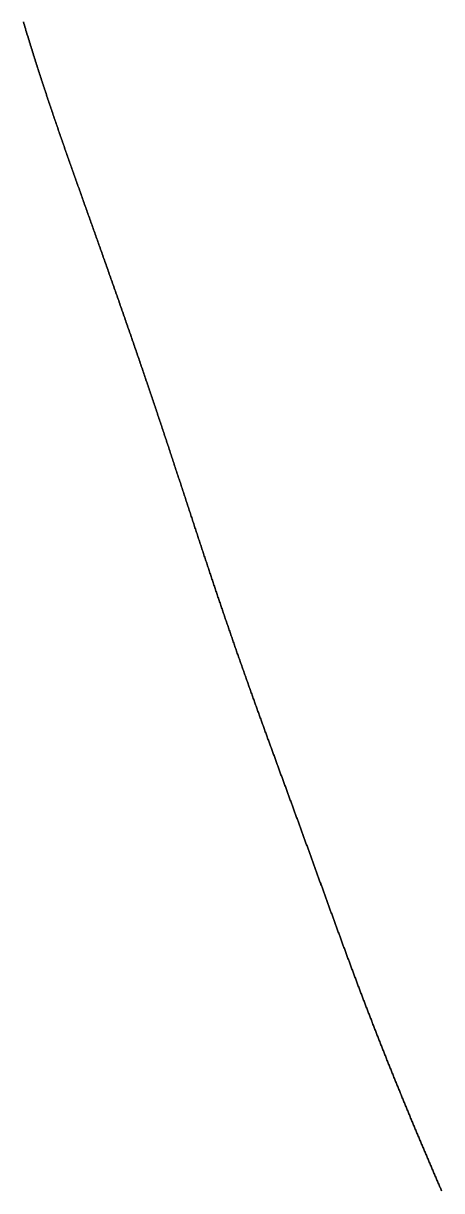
# Model space of a CAD drawing. Header units: inches. Extents: x 130170 to 284068, y 377793 to 804530.
# Drawn here: x 249120.6 to 249144.4, y 746850.1 to 746916.7 of the extents above; entities that cross this region are included whole.
import ezdxf

# ---------------------------------------------------------------- set-up
doc = ezdxf.new("R2010")
doc.units = ezdxf.units.IN
doc.header["$MEASUREMENT"] = 0
doc.layers.add('muni_il', color=7, linetype='Continuous')

msp = doc.modelspace()

# ---------------------------------------------------------------- linework, layer by layer
at = {"layer": 'muni_il'}
for points in [[(249120.567, 746916.803), (249120.597, 746916.704), (249120.627, 746916.606), (249120.656, 746916.508), (249120.686, 746916.41), (249120.715, 746916.313), (249120.745, 746916.216), (249120.774, 746916.12), (249120.804, 746916.024), (249120.833, 746915.928), (249120.863, 746915.833), (249120.892, 746915.738), (249120.921, 746915.643), (249120.95, 746915.549), (249120.979, 746915.455), (249121.008, 746915.362), (249121.037, 746915.269), (249121.066, 746915.176), (249121.095, 746915.084), (249121.124, 746914.992), (249121.153, 746914.9), (249121.182, 746914.809), (249121.211, 746914.718), (249121.239, 746914.628), (249121.268, 746914.537), (249121.297, 746914.448), (249121.325, 746914.358), (249121.354, 746914.269), (249121.382, 746914.18), (249121.41, 746914.091), (249121.439, 746914.003), (249121.467, 746913.915), (249121.496, 746913.827), (249121.524, 746913.74), (249121.552, 746913.653), (249121.58, 746913.566), (249121.608, 746913.48), (249121.636, 746913.393), (249121.665, 746913.307), (249121.693, 746913.222), (249121.721, 746913.136), (249121.749, 746913.051), (249121.777, 746912.966), (249121.805, 746912.882), (249121.832, 746912.797), (249121.86, 746912.713), (249121.888, 746912.629), (249121.916, 746912.545), (249121.944, 746912.462), (249121.972, 746912.378), (249122, 746912.295), (249122.027, 746912.212), (249122.055, 746912.13), (249122.083, 746912.047), (249122.111, 746911.965), (249122.138, 746911.882), (249122.166, 746911.8), (249122.194, 746911.718), (249122.221, 746911.637), (249122.249, 746911.555), (249122.277, 746911.474), (249122.304, 746911.392), (249122.332, 746911.311), (249122.36, 746911.23), (249122.387, 746911.149), (249122.415, 746911.068), (249122.443, 746910.987), (249122.47, 746910.907), (249122.498, 746910.826), (249122.526, 746910.746), (249122.554, 746910.665), (249122.581, 746910.585), (249122.609, 746910.505), (249122.637, 746910.424), (249122.665, 746910.344), (249122.692, 746910.264), (249122.72, 746910.184), (249122.748, 746910.104), (249122.776, 746910.024), (249122.804, 746909.944), (249122.832, 746909.864), (249122.859, 746909.784), (249122.887, 746909.704), (249122.915, 746909.624), (249122.943, 746909.544), (249122.971, 746909.464), (249122.999, 746909.384), (249123.027, 746909.304), (249123.056, 746909.224), (249123.084, 746909.144), (249123.112, 746909.064), (249123.14, 746908.984), (249123.168, 746908.904), (249123.197, 746908.823), (249123.225, 746908.743), (249123.253, 746908.663), (249123.282, 746908.582), (249123.31, 746908.502), (249123.338, 746908.421), (249123.367, 746908.341), (249123.396, 746908.26), (249123.424, 746908.18), (249123.453, 746908.099), (249123.481, 746908.018), (249123.51, 746907.937), (249123.539, 746907.856), (249123.568, 746907.775), (249123.597, 746907.693), (249123.625, 746907.612), (249123.654, 746907.53), (249123.683, 746907.449), (249123.712, 746907.367), (249123.742, 746907.285), (249123.771, 746907.203), (249123.8, 746907.121), (249123.829, 746907.039), (249123.858, 746906.957), (249123.888, 746906.874), (249123.917, 746906.792), (249123.947, 746906.709), (249123.976, 746906.626), (249124.006, 746906.543), (249124.035, 746906.46), (249124.065, 746906.377), (249124.094, 746906.294), (249124.124, 746906.21), (249124.154, 746906.127), (249124.184, 746906.043), (249124.214, 746905.959), (249124.243, 746905.875), (249124.273, 746905.791), (249124.303, 746905.707), (249124.334, 746905.623), (249124.364, 746905.538), (249124.394, 746905.453), (249124.424, 746905.369), (249124.454, 746905.284), (249124.484, 746905.199), (249124.515, 746905.113), (249124.545, 746905.028), (249124.576, 746904.943), (249124.606, 746904.857), (249124.637, 746904.771), (249124.667, 746904.685), (249124.698, 746904.599), (249124.728, 746904.513), (249124.759, 746904.427), (249124.79, 746904.34), (249124.82, 746904.254), (249124.851, 746904.167), (249124.882, 746904.081), (249124.913, 746903.994), (249124.944, 746903.907), (249124.974, 746903.82), (249125.005, 746903.732), (249125.036, 746903.645), (249125.067, 746903.558), (249125.098, 746903.47), (249125.129, 746903.382), (249125.161, 746903.295), (249125.192, 746903.207), (249125.223, 746903.119), (249125.254, 746903.031), (249125.285, 746902.942), (249125.316, 746902.854), (249125.347, 746902.766), (249125.379, 746902.677), (249125.41, 746902.589), (249125.441, 746902.5), (249125.472, 746902.412), (249125.504, 746902.323), (249125.535, 746902.234), (249125.566, 746902.145), (249125.598, 746902.056), (249125.629, 746901.967), (249125.66, 746901.878), (249125.692, 746901.789), (249125.723, 746901.7), (249125.754, 746901.61), (249125.786, 746901.521), (249125.817, 746901.432), (249125.848, 746901.342), (249125.88, 746901.253), (249125.911, 746901.164), (249125.942, 746901.074), (249125.974, 746900.985), (249126.005, 746900.895), (249126.036, 746900.806), (249126.068, 746900.716), (249126.099, 746900.626), (249126.13, 746900.537), (249126.162, 746900.447), (249126.193, 746900.358), (249126.224, 746900.268), (249126.255, 746900.179), (249126.286, 746900.089), (249126.318, 746899.999), (249126.349, 746899.91), (249126.38, 746899.82), (249126.411, 746899.731), (249126.442, 746899.641), (249126.473, 746899.552), (249126.504, 746899.463), (249126.535, 746899.373), (249126.566, 746899.284), (249126.597, 746899.195), (249126.628, 746899.105), (249126.659, 746899.016), (249126.69, 746898.927), (249126.72, 746898.838), (249126.751, 746898.749), (249126.782, 746898.66), (249126.812, 746898.571), (249126.843, 746898.482), (249126.874, 746898.393), (249126.904, 746898.305), (249126.935, 746898.216), (249126.965, 746898.128), (249126.996, 746898.039), (249127.026, 746897.951), (249127.056, 746897.863), (249127.087, 746897.774), (249127.117, 746897.686), (249127.147, 746897.598), (249127.177, 746897.51), (249127.207, 746897.423), (249127.237, 746897.335), (249127.267, 746897.247), (249127.297, 746897.16), (249127.327, 746897.073), (249127.356, 746896.985), (249127.386, 746896.898), (249127.416, 746896.811), (249127.445, 746896.725), (249127.475, 746896.638), (249127.504, 746896.551), (249127.534, 746896.465), (249127.563, 746896.378), (249127.592, 746896.292), (249127.622, 746896.206), (249127.651, 746896.12), (249127.68, 746896.034), (249127.709, 746895.949), (249127.738, 746895.863), (249127.767, 746895.778), (249127.795, 746895.693), (249127.824, 746895.608), (249127.853, 746895.523), (249127.882, 746895.438), (249127.91, 746895.353), (249127.939, 746895.269), (249127.967, 746895.185), (249127.995, 746895.1), (249128.024, 746895.016), (249128.052, 746894.933), (249128.08, 746894.849), (249128.108, 746894.765), (249128.136, 746894.682), (249128.164, 746894.599), (249128.192, 746894.516), (249128.219, 746894.433), (249128.247, 746894.35), (249128.275, 746894.268), (249128.302, 746894.185), (249128.33, 746894.103), (249128.357, 746894.021), (249128.385, 746893.939), (249128.412, 746893.857), (249128.439, 746893.776), (249128.466, 746893.695), (249128.493, 746893.613), (249128.52, 746893.532), (249128.547, 746893.451), (249128.574, 746893.371), (249128.601, 746893.29), (249128.628, 746893.21), (249128.654, 746893.13), (249128.681, 746893.049), (249128.707, 746892.97), (249128.734, 746892.89), (249128.76, 746892.81), (249128.787, 746892.731), (249128.813, 746892.652), (249128.839, 746892.573), (249128.865, 746892.494), (249128.891, 746892.415), (249128.917, 746892.336), (249128.943, 746892.258), (249128.969, 746892.18), (249128.995, 746892.102), (249129.02, 746892.024), (249129.046, 746891.946), (249129.072, 746891.868), (249129.097, 746891.791), (249129.123, 746891.713), (249129.148, 746891.636), (249129.174, 746891.559), (249129.199, 746891.482), (249129.224, 746891.406), (249129.249, 746891.329), (249129.274, 746891.253), (249129.299, 746891.176), (249129.325, 746891.1), (249129.349, 746891.024), (249129.374, 746890.949), (249129.399, 746890.873), (249129.424, 746890.797), (249129.449, 746890.722), (249129.474, 746890.647), (249129.498, 746890.571), (249129.523, 746890.496), (249129.547, 746890.422), (249129.572, 746890.347), (249129.596, 746890.272), (249129.621, 746890.198), (249129.645, 746890.123), (249129.669, 746890.049), (249129.694, 746889.975), (249129.718, 746889.901), (249129.742, 746889.827), (249129.766, 746889.754), (249129.79, 746889.68), (249129.814, 746889.607), (249129.838, 746889.533), (249129.862, 746889.46), (249129.886, 746889.387), (249129.91, 746889.314), (249129.934, 746889.241), (249129.958, 746889.168), (249129.982, 746889.095), (249130.006, 746889.023), (249130.029, 746888.95), (249130.053, 746888.878), (249130.077, 746888.806), (249130.1, 746888.733), (249130.124, 746888.661), (249130.147, 746888.589), (249130.171, 746888.517), (249130.195, 746888.446), (249130.218, 746888.374), (249130.242, 746888.302), (249130.265, 746888.231), (249130.288, 746888.159), (249130.312, 746888.088), (249130.335, 746888.017), (249130.359, 746887.945), (249130.382, 746887.874), (249130.405, 746887.803), (249130.428, 746887.732), (249130.452, 746887.661), (249130.475, 746887.591), (249130.498, 746887.52), (249130.521, 746887.449), (249130.545, 746887.379), (249130.568, 746887.308), (249130.591, 746887.238), (249130.614, 746887.167), (249130.637, 746887.097), (249130.66, 746887.027), (249130.683, 746886.957), (249130.707, 746886.887), (249130.73, 746886.817), (249130.753, 746886.747), (249130.776, 746886.677), (249130.799, 746886.607), (249130.822, 746886.537), (249130.845, 746886.467), (249130.868, 746886.398), (249130.891, 746886.328), (249130.914, 746886.259), (249130.937, 746886.189), (249130.96, 746886.12), (249130.983, 746886.05), (249131.006, 746885.981), (249131.029, 746885.912), (249131.052, 746885.842), (249131.075, 746885.773), (249131.098, 746885.704), (249131.121, 746885.635), (249131.144, 746885.566), (249131.167, 746885.497), (249131.19, 746885.428), (249131.212, 746885.359), (249131.235, 746885.29), (249131.258, 746885.221), (249131.281, 746885.153), (249131.304, 746885.084), (249131.327, 746885.015), (249131.35, 746884.946), (249131.373, 746884.878), (249131.396, 746884.809), (249131.419, 746884.741), (249131.442, 746884.672), (249131.465, 746884.604), (249131.488, 746884.536), (249131.511, 746884.467), (249131.534, 746884.399), (249131.557, 746884.331), (249131.579, 746884.263), (249131.602, 746884.194), (249131.625, 746884.126), (249131.648, 746884.058), (249131.671, 746883.99), (249131.694, 746883.922), (249131.717, 746883.854), (249131.74, 746883.786), (249131.763, 746883.718), (249131.786, 746883.651), (249131.809, 746883.583), (249131.832, 746883.515), (249131.855, 746883.447), (249131.878, 746883.38), (249131.901, 746883.312), (249131.924, 746883.244), (249131.947, 746883.177), (249131.97, 746883.109), (249131.993, 746883.042), (249132.016, 746882.975), (249132.039, 746882.907), (249132.062, 746882.84), (249132.085, 746882.773), (249132.108, 746882.705), (249132.131, 746882.638), (249132.154, 746882.571), (249132.177, 746882.504), (249132.2, 746882.437), (249132.223, 746882.37), (249132.246, 746882.303), (249132.269, 746882.236), (249132.292, 746882.169), (249132.315, 746882.103), (249132.338, 746882.036), (249132.361, 746881.969), (249132.384, 746881.903), (249132.407, 746881.836), (249132.43, 746881.769), (249132.452, 746881.703), (249132.475, 746881.637), (249132.498, 746881.57), (249132.521, 746881.504), (249132.544, 746881.438), (249132.567, 746881.371), (249132.59, 746881.305), (249132.613, 746881.239), (249132.636, 746881.173), (249132.659, 746881.107), (249132.682, 746881.041), (249132.705, 746880.975), (249132.728, 746880.91), (249132.751, 746880.844), (249132.774, 746880.778), (249132.797, 746880.713), (249132.82, 746880.647), (249132.843, 746880.582), (249132.866, 746880.516), (249132.889, 746880.451), (249132.911, 746880.385), (249132.934, 746880.32), (249132.957, 746880.255), (249132.98, 746880.19), (249133.003, 746880.125), (249133.026, 746880.06), (249133.049, 746879.995), (249133.072, 746879.93), (249133.094, 746879.866), (249133.117, 746879.801), (249133.14, 746879.736), (249133.163, 746879.672), (249133.186, 746879.607), (249133.208, 746879.543), (249133.231, 746879.479), (249133.254, 746879.414), (249133.277, 746879.35), (249133.299, 746879.286), (249133.322, 746879.222), (249133.345, 746879.158), (249133.368, 746879.094), (249133.39, 746879.031), (249133.413, 746878.967), (249133.436, 746878.903), (249133.458, 746878.84), (249133.481, 746878.776), (249133.503, 746878.713), (249133.526, 746878.65), (249133.549, 746878.586), (249133.571, 746878.523), (249133.594, 746878.46), (249133.616, 746878.397), (249133.639, 746878.334), (249133.661, 746878.271), (249133.684, 746878.209), (249133.706, 746878.146), (249133.729, 746878.084), (249133.751, 746878.021), (249133.773, 746877.959), (249133.796, 746877.896), (249133.818, 746877.834), (249133.841, 746877.772), (249133.863, 746877.71), (249133.885, 746877.648), (249133.907, 746877.586), (249133.93, 746877.524), (249133.952, 746877.463), (249133.974, 746877.401), (249133.996, 746877.339), (249134.019, 746877.278), (249134.041, 746877.217), (249134.063, 746877.155), (249134.085, 746877.094), (249134.107, 746877.033), (249134.129, 746876.972), (249134.151, 746876.911), (249134.173, 746876.85), (249134.195, 746876.789), (249134.217, 746876.729), (249134.239, 746876.668), (249134.261, 746876.608), (249134.283, 746876.547), (249134.305, 746876.487), (249134.327, 746876.427), (249134.349, 746876.366), (249134.371, 746876.306), (249134.392, 746876.246), (249134.414, 746876.187), (249134.436, 746876.127), (249134.458, 746876.067), (249134.479, 746876.007), (249134.501, 746875.948), (249134.523, 746875.888), (249134.544, 746875.829), (249134.566, 746875.77), (249134.587, 746875.71), (249134.609, 746875.651), (249134.631, 746875.592), (249134.652, 746875.533), (249134.673, 746875.474), (249134.695, 746875.415), (249134.716, 746875.357), (249134.738, 746875.298), (249134.759, 746875.24), (249134.781, 746875.181), (249134.802, 746875.123), (249134.823, 746875.064), (249134.844, 746875.006), (249134.866, 746874.948), (249134.887, 746874.89), (249134.908, 746874.832), (249134.929, 746874.774), (249134.95, 746874.716), (249134.972, 746874.658), (249134.993, 746874.6), (249135.014, 746874.543), (249135.035, 746874.485), (249135.056, 746874.428), (249135.077, 746874.37), (249135.098, 746874.313), (249135.119, 746874.256), (249135.14, 746874.199), (249135.161, 746874.141), (249135.182, 746874.084), (249135.202, 746874.027), (249135.223, 746873.971), (249135.244, 746873.914), (249135.265, 746873.857), (249135.286, 746873.8), (249135.306, 746873.744), (249135.327, 746873.687), (249135.348, 746873.63), (249135.368, 746873.574), (249135.389, 746873.518), (249135.41, 746873.461), (249135.43, 746873.405), (249135.451, 746873.349), (249135.472, 746873.293), (249135.492, 746873.237), (249135.513, 746873.181), (249135.533, 746873.125), (249135.554, 746873.069), (249135.574, 746873.013), (249135.594, 746872.957), (249135.615, 746872.901), (249135.635, 746872.846), (249135.656, 746872.79), (249135.676, 746872.735), (249135.696, 746872.679), (249135.716, 746872.624), (249135.737, 746872.568), (249135.757, 746872.513), (249135.777, 746872.458), (249135.797, 746872.402), (249135.818, 746872.347), (249135.838, 746872.292), (249135.858, 746872.237), (249135.878, 746872.182), (249135.898, 746872.127), (249135.918, 746872.072), (249135.938, 746872.017), (249135.959, 746871.962), (249135.979, 746871.907), (249135.999, 746871.852), (249136.019, 746871.798), (249136.039, 746871.743), (249136.059, 746871.688), (249136.079, 746871.634), (249136.099, 746871.579), (249136.118, 746871.524), (249136.138, 746871.47), (249136.158, 746871.415), (249136.178, 746871.361), (249136.198, 746871.307), (249136.218, 746871.252), (249136.238, 746871.198), (249136.257, 746871.144), (249136.277, 746871.089), (249136.297, 746871.035), (249136.317, 746870.981), (249136.337, 746870.927), (249136.356, 746870.872), (249136.376, 746870.818), (249136.396, 746870.764), (249136.416, 746870.71), (249136.435, 746870.656), (249136.455, 746870.602), (249136.475, 746870.548), (249136.494, 746870.494), (249136.514, 746870.44), (249136.534, 746870.386), (249136.553, 746870.332), (249136.573, 746870.278), (249136.592, 746870.224), (249136.612, 746870.17), (249136.632, 746870.116), (249136.651, 746870.063), (249136.671, 746870.009), (249136.69, 746869.955), (249136.71, 746869.901), (249136.729, 746869.847), (249136.749, 746869.794), (249136.769, 746869.74), (249136.788, 746869.686), (249136.808, 746869.632), (249136.827, 746869.579), (249136.847, 746869.525), (249136.866, 746869.471), (249136.886, 746869.417), (249136.905, 746869.364), (249136.925, 746869.31), (249136.944, 746869.256), (249136.964, 746869.203), (249136.983, 746869.149), (249137.003, 746869.095), (249137.022, 746869.042), (249137.041, 746868.988), (249137.061, 746868.934), (249137.08, 746868.881), (249137.1, 746868.827), (249137.119, 746868.773), (249137.139, 746868.72), (249137.158, 746868.666), (249137.178, 746868.612), (249137.197, 746868.559), (249137.217, 746868.505), (249137.236, 746868.452), (249137.255, 746868.398), (249137.275, 746868.344), (249137.294, 746868.291), (249137.314, 746868.237), (249137.333, 746868.183), (249137.353, 746868.129), (249137.372, 746868.076), (249137.392, 746868.022), (249137.411, 746867.968), (249137.43, 746867.915), (249137.45, 746867.861), (249137.469, 746867.807), (249137.489, 746867.753), (249137.508, 746867.7), (249137.528, 746867.646), (249137.547, 746867.592), (249137.567, 746867.538), (249137.586, 746867.484), (249137.606, 746867.431), (249137.625, 746867.377), (249137.645, 746867.323), (249137.664, 746867.269), (249137.684, 746867.215), (249137.703, 746867.161), (249137.723, 746867.107), (249137.743, 746867.053), (249137.762, 746866.999), (249137.782, 746866.945), (249137.801, 746866.891), (249137.821, 746866.837), (249137.84, 746866.783), (249137.86, 746866.729), (249137.88, 746866.675), (249137.899, 746866.621), (249137.919, 746866.567), (249137.939, 746866.513), (249137.958, 746866.459), (249137.978, 746866.404), (249137.998, 746866.35), (249138.017, 746866.296), (249138.037, 746866.242), (249138.057, 746866.187), (249138.076, 746866.133), (249138.096, 746866.079), (249138.116, 746866.024), (249138.136, 746865.97), (249138.156, 746865.916), (249138.175, 746865.861), (249138.195, 746865.807), (249138.215, 746865.752), (249138.235, 746865.698), (249138.255, 746865.643), (249138.275, 746865.588), (249138.294, 746865.534), (249138.314, 746865.479), (249138.334, 746865.425), (249138.354, 746865.37), (249138.374, 746865.315), (249138.394, 746865.26), (249138.414, 746865.206), (249138.434, 746865.151), (249138.454, 746865.096), (249138.474, 746865.041), (249138.494, 746864.986), (249138.515, 746864.931), (249138.535, 746864.876), (249138.555, 746864.821), (249138.575, 746864.766), (249138.595, 746864.711), (249138.615, 746864.656), (249138.635, 746864.601), (249138.656, 746864.545), (249138.676, 746864.49), (249138.696, 746864.435), (249138.717, 746864.38), (249138.737, 746864.324), (249138.757, 746864.269), (249138.778, 746864.214), (249138.798, 746864.158), (249138.818, 746864.103), (249138.839, 746864.047), (249138.859, 746863.992), (249138.88, 746863.936), (249138.9, 746863.881), (249138.921, 746863.825), (249138.941, 746863.769), (249138.962, 746863.713), (249138.982, 746863.658), (249139.003, 746863.602), (249139.024, 746863.546), (249139.044, 746863.49), (249139.065, 746863.434), (249139.086, 746863.378), (249139.107, 746863.322), (249139.127, 746863.266), (249139.148, 746863.21), (249139.169, 746863.154), (249139.19, 746863.098), (249139.211, 746863.042), (249139.232, 746862.986), (249139.252, 746862.93), (249139.273, 746862.873), (249139.294, 746862.817), (249139.315, 746862.761), (249139.336, 746862.705), (249139.357, 746862.648), (249139.379, 746862.592), (249139.4, 746862.535), (249139.421, 746862.479), (249139.442, 746862.422), (249139.463, 746862.366), (249139.484, 746862.309), (249139.506, 746862.252), (249139.527, 746862.196), (249139.548, 746862.139), (249139.569, 746862.082), (249139.591, 746862.025), (249139.612, 746861.969), (249139.634, 746861.912), (249139.655, 746861.855), (249139.676, 746861.798), (249139.698, 746861.741), (249139.719, 746861.684), (249139.741, 746861.627), (249139.763, 746861.57), (249139.784, 746861.513), (249139.806, 746861.456), (249139.827, 746861.399), (249139.849, 746861.342), (249139.871, 746861.285), (249139.893, 746861.227), (249139.914, 746861.17), (249139.936, 746861.113), (249139.958, 746861.055), (249139.98, 746860.998), (249140.002, 746860.941), (249140.023, 746860.883), (249140.045, 746860.826), (249140.067, 746860.769), (249140.089, 746860.711), (249140.111, 746860.654), (249140.133, 746860.596), (249140.155, 746860.539), (249140.177, 746860.481), (249140.2, 746860.423), (249140.222, 746860.366), (249140.244, 746860.308), (249140.266, 746860.25), (249140.288, 746860.193), (249140.31, 746860.135), (249140.333, 746860.077), (249140.355, 746860.02), (249140.377, 746859.962), (249140.4, 746859.904), (249140.422, 746859.846), (249140.444, 746859.788), (249140.467, 746859.73), (249140.489, 746859.673), (249140.512, 746859.615), (249140.534, 746859.557), (249140.557, 746859.499), (249140.579, 746859.441), (249140.602, 746859.383), (249140.624, 746859.325), (249140.647, 746859.267), (249140.67, 746859.209), (249140.692, 746859.151), (249140.715, 746859.093), (249140.738, 746859.035), (249140.76, 746858.977), (249140.783, 746858.919), (249140.806, 746858.861), (249140.829, 746858.803), (249140.851, 746858.745), (249140.874, 746858.686), (249140.897, 746858.628), (249140.92, 746858.57), (249140.943, 746858.512), (249140.966, 746858.454), (249140.989, 746858.396), (249141.012, 746858.338), (249141.035, 746858.279), (249141.058, 746858.221), (249141.081, 746858.163), (249141.104, 746858.105), (249141.127, 746858.047), (249141.15, 746857.988), (249141.173, 746857.93), (249141.196, 746857.872), (249141.219, 746857.814), (249141.243, 746857.756), (249141.266, 746857.697), (249141.289, 746857.639), (249141.312, 746857.581), (249141.336, 746857.523), (249141.359, 746857.464), (249141.382, 746857.406), (249141.405, 746857.348), (249141.429, 746857.29), (249141.452, 746857.232), (249141.475, 746857.173), (249141.499, 746857.115), (249141.522, 746857.057), (249141.546, 746856.999), (249141.569, 746856.941), (249141.592, 746856.882), (249141.616, 746856.824), (249141.639, 746856.766), (249141.663, 746856.708), (249141.686, 746856.65), (249141.71, 746856.591), (249141.733, 746856.533), (249141.757, 746856.475), (249141.781, 746856.417), (249141.804, 746856.359), (249141.828, 746856.301), (249141.851, 746856.243), (249141.875, 746856.185), (249141.899, 746856.126), (249141.922, 746856.068), (249141.946, 746856.01), (249141.97, 746855.952), (249141.993, 746855.894), (249142.017, 746855.836), (249142.041, 746855.778), (249142.065, 746855.72), (249142.088, 746855.662), (249142.112, 746855.604), (249142.136, 746855.546), (249142.16, 746855.488), (249142.183, 746855.43), (249142.207, 746855.372), (249142.231, 746855.314), (249142.255, 746855.256), (249142.279, 746855.198), (249142.303, 746855.14), (249142.327, 746855.082), (249142.35, 746855.024), (249142.374, 746854.967), (249142.398, 746854.909), (249142.422, 746854.851), (249142.446, 746854.793), (249142.47, 746854.735), (249142.494, 746854.677), (249142.518, 746854.62), (249142.542, 746854.562), (249142.566, 746854.504), (249142.59, 746854.446), (249142.614, 746854.389), (249142.638, 746854.331), (249142.662, 746854.273), (249142.686, 746854.216), (249142.71, 746854.158), (249142.734, 746854.1), (249142.758, 746854.043), (249142.782, 746853.985), (249142.806, 746853.927), (249142.83, 746853.87), (249142.854, 746853.812), (249142.878, 746853.755), (249142.903, 746853.697), (249142.927, 746853.64), (249142.951, 746853.582), (249142.975, 746853.525), (249142.999, 746853.467), (249143.023, 746853.41), (249143.047, 746853.352), (249143.071, 746853.295), (249143.096, 746853.238), (249143.12, 746853.18), (249143.144, 746853.123), (249143.168, 746853.066), (249143.192, 746853.008), (249143.216, 746852.951), (249143.241, 746852.894), (249143.265, 746852.837), (249143.289, 746852.779), (249143.313, 746852.722), (249143.338, 746852.665), (249143.362, 746852.608), (249143.386, 746852.55), (249143.41, 746852.493), (249143.434, 746852.436), (249143.459, 746852.379), (249143.483, 746852.322), (249143.507, 746852.265), (249143.531, 746852.208), (249143.556, 746852.151), (249143.58, 746852.094), (249143.604, 746852.037), (249143.628, 746851.98), (249143.653, 746851.923), (249143.677, 746851.866), (249143.701, 746851.809), (249143.726, 746851.752), (249143.75, 746851.695), (249143.774, 746851.638), (249143.798, 746851.582), (249143.823, 746851.525), (249143.847, 746851.468), (249143.871, 746851.411), (249143.896, 746851.355), (249143.92, 746851.298), (249143.944, 746851.241), (249143.968, 746851.184), (249143.993, 746851.128), (249144.017, 746851.071), (249144.041, 746851.015), (249144.066, 746850.958), (249144.09, 746850.901), (249144.114, 746850.845), (249144.139, 746850.788), (249144.163, 746850.732), (249144.187, 746850.675), (249144.211, 746850.619), (249144.236, 746850.563), (249144.26, 746850.506), (249144.284, 746850.45), (249144.309, 746850.393), (249144.333, 746850.337), (249144.357, 746850.281), (249144.381, 746850.225), (249144.406, 746850.168), (249144.43, 746850.112)], [(249144.43, 746850.112), (249144.406, 746850.168), (249144.381, 746850.225), (249144.357, 746850.281), (249144.333, 746850.337), (249144.309, 746850.393), (249144.284, 746850.45), (249144.26, 746850.506), (249144.236, 746850.563), (249144.211, 746850.619), (249144.187, 746850.675), (249144.163, 746850.732), (249144.139, 746850.788), (249144.114, 746850.845), (249144.09, 746850.901), (249144.066, 746850.958), (249144.041, 746851.015), (249144.017, 746851.071), (249143.993, 746851.128), (249143.968, 746851.184), (249143.944, 746851.241), (249143.92, 746851.298), (249143.896, 746851.355), (249143.871, 746851.411), (249143.847, 746851.468), (249143.823, 746851.525), (249143.798, 746851.582), (249143.774, 746851.638), (249143.75, 746851.695), (249143.726, 746851.752), (249143.701, 746851.809), (249143.677, 746851.866), (249143.653, 746851.923), (249143.628, 746851.98), (249143.604, 746852.037), (249143.58, 746852.094), (249143.556, 746852.151), (249143.531, 746852.208), (249143.507, 746852.265), (249143.483, 746852.322), (249143.459, 746852.379), (249143.434, 746852.436), (249143.41, 746852.493), (249143.386, 746852.55), (249143.362, 746852.608), (249143.338, 746852.665), (249143.313, 746852.722), (249143.289, 746852.779), (249143.265, 746852.837), (249143.241, 746852.894), (249143.216, 746852.951), (249143.192, 746853.008), (249143.168, 746853.066), (249143.144, 746853.123), (249143.12, 746853.18), (249143.096, 746853.238), (249143.071, 746853.295), (249143.047, 746853.352), (249143.023, 746853.41), (249142.999, 746853.467), (249142.975, 746853.525), (249142.951, 746853.582), (249142.927, 746853.64), (249142.903, 746853.697), (249142.878, 746853.755), (249142.854, 746853.812), (249142.83, 746853.87), (249142.806, 746853.927), (249142.782, 746853.985), (249142.758, 746854.043), (249142.734, 746854.1), (249142.71, 746854.158), (249142.686, 746854.216), (249142.662, 746854.273), (249142.638, 746854.331), (249142.614, 746854.389), (249142.59, 746854.446), (249142.566, 746854.504), (249142.542, 746854.562), (249142.518, 746854.62), (249142.494, 746854.677), (249142.47, 746854.735), (249142.446, 746854.793), (249142.422, 746854.851), (249142.398, 746854.909), (249142.374, 746854.967), (249142.35, 746855.024), (249142.327, 746855.082), (249142.303, 746855.14), (249142.279, 746855.198), (249142.255, 746855.256), (249142.231, 746855.314), (249142.207, 746855.372), (249142.183, 746855.43), (249142.16, 746855.488), (249142.136, 746855.546), (249142.112, 746855.604), (249142.088, 746855.662), (249142.065, 746855.72), (249142.041, 746855.778), (249142.017, 746855.836), (249141.993, 746855.894), (249141.97, 746855.952), (249141.946, 746856.01), (249141.922, 746856.068), (249141.899, 746856.126), (249141.875, 746856.185), (249141.851, 746856.243), (249141.828, 746856.301), (249141.804, 746856.359), (249141.781, 746856.417), (249141.757, 746856.475), (249141.733, 746856.533), (249141.71, 746856.591), (249141.686, 746856.65), (249141.663, 746856.708), (249141.639, 746856.766), (249141.616, 746856.824), (249141.592, 746856.882), (249141.569, 746856.941), (249141.546, 746856.999), (249141.522, 746857.057), (249141.499, 746857.115), (249141.475, 746857.173), (249141.452, 746857.232), (249141.429, 746857.29), (249141.405, 746857.348), (249141.382, 746857.406), (249141.359, 746857.464), (249141.336, 746857.523), (249141.312, 746857.581), (249141.289, 746857.639), (249141.266, 746857.697), (249141.243, 746857.756), (249141.219, 746857.814), (249141.196, 746857.872), (249141.173, 746857.93), (249141.15, 746857.988), (249141.127, 746858.047), (249141.104, 746858.105), (249141.081, 746858.163), (249141.058, 746858.221), (249141.035, 746858.279), (249141.012, 746858.338), (249140.989, 746858.396), (249140.966, 746858.454), (249140.943, 746858.512), (249140.92, 746858.57), (249140.897, 746858.628), (249140.874, 746858.686), (249140.851, 746858.745), (249140.829, 746858.803), (249140.806, 746858.861), (249140.783, 746858.919), (249140.76, 746858.977), (249140.738, 746859.035), (249140.715, 746859.093), (249140.692, 746859.151), (249140.67, 746859.209), (249140.647, 746859.267), (249140.624, 746859.325), (249140.602, 746859.383), (249140.579, 746859.441), (249140.557, 746859.499), (249140.534, 746859.557), (249140.512, 746859.615), (249140.489, 746859.673), (249140.467, 746859.73), (249140.444, 746859.788), (249140.422, 746859.846), (249140.4, 746859.904), (249140.377, 746859.962), (249140.355, 746860.02), (249140.333, 746860.077), (249140.31, 746860.135), (249140.288, 746860.193), (249140.266, 746860.25), (249140.244, 746860.308), (249140.222, 746860.366), (249140.2, 746860.423), (249140.177, 746860.481), (249140.155, 746860.539), (249140.133, 746860.596), (249140.111, 746860.654), (249140.089, 746860.711), (249140.067, 746860.769), (249140.045, 746860.826), (249140.023, 746860.883), (249140.002, 746860.941), (249139.98, 746860.998), (249139.958, 746861.055), (249139.936, 746861.113), (249139.914, 746861.17), (249139.893, 746861.227), (249139.871, 746861.285), (249139.849, 746861.342), (249139.827, 746861.399), (249139.806, 746861.456), (249139.784, 746861.513), (249139.763, 746861.57), (249139.741, 746861.627), (249139.719, 746861.684), (249139.698, 746861.741), (249139.676, 746861.798), (249139.655, 746861.855), (249139.634, 746861.912), (249139.612, 746861.969), (249139.591, 746862.025), (249139.569, 746862.082), (249139.548, 746862.139), (249139.527, 746862.196), (249139.506, 746862.252), (249139.484, 746862.309), (249139.463, 746862.366), (249139.442, 746862.422), (249139.421, 746862.479), (249139.4, 746862.535), (249139.379, 746862.592), (249139.357, 746862.648), (249139.336, 746862.705), (249139.315, 746862.761), (249139.294, 746862.817), (249139.273, 746862.873), (249139.252, 746862.93), (249139.232, 746862.986), (249139.211, 746863.042), (249139.19, 746863.098), (249139.169, 746863.154), (249139.148, 746863.21), (249139.127, 746863.266), (249139.107, 746863.322), (249139.086, 746863.378), (249139.065, 746863.434), (249139.044, 746863.49), (249139.024, 746863.546), (249139.003, 746863.602), (249138.982, 746863.658), (249138.962, 746863.713), (249138.941, 746863.769), (249138.921, 746863.825), (249138.9, 746863.881), (249138.88, 746863.936), (249138.859, 746863.992), (249138.839, 746864.047), (249138.818, 746864.103), (249138.798, 746864.158), (249138.778, 746864.214), (249138.757, 746864.269), (249138.737, 746864.324), (249138.717, 746864.38), (249138.696, 746864.435), (249138.676, 746864.49), (249138.656, 746864.545), (249138.635, 746864.601), (249138.615, 746864.656), (249138.595, 746864.711), (249138.575, 746864.766), (249138.555, 746864.821), (249138.535, 746864.876), (249138.515, 746864.931), (249138.494, 746864.986), (249138.474, 746865.041), (249138.454, 746865.096), (249138.434, 746865.151), (249138.414, 746865.206), (249138.394, 746865.26), (249138.374, 746865.315), (249138.354, 746865.37), (249138.334, 746865.425), (249138.314, 746865.479), (249138.294, 746865.534), (249138.275, 746865.588), (249138.255, 746865.643), (249138.235, 746865.698), (249138.215, 746865.752), (249138.195, 746865.807), (249138.175, 746865.861), (249138.156, 746865.916), (249138.136, 746865.97), (249138.116, 746866.024), (249138.096, 746866.079), (249138.076, 746866.133), (249138.057, 746866.187), (249138.037, 746866.242), (249138.017, 746866.296), (249137.998, 746866.35), (249137.978, 746866.404), (249137.958, 746866.459), (249137.939, 746866.513), (249137.919, 746866.567), (249137.899, 746866.621), (249137.88, 746866.675), (249137.86, 746866.729), (249137.84, 746866.783), (249137.821, 746866.837), (249137.801, 746866.891), (249137.782, 746866.945), (249137.762, 746866.999), (249137.743, 746867.053), (249137.723, 746867.107), (249137.703, 746867.161), (249137.684, 746867.215), (249137.664, 746867.269), (249137.645, 746867.323), (249137.625, 746867.377), (249137.606, 746867.431), (249137.586, 746867.484), (249137.567, 746867.538), (249137.547, 746867.592), (249137.528, 746867.646), (249137.508, 746867.7), (249137.489, 746867.753), (249137.469, 746867.807), (249137.45, 746867.861), (249137.43, 746867.915), (249137.411, 746867.968), (249137.392, 746868.022), (249137.372, 746868.076), (249137.353, 746868.129), (249137.333, 746868.183), (249137.314, 746868.237), (249137.294, 746868.291), (249137.275, 746868.344), (249137.255, 746868.398), (249137.236, 746868.452), (249137.217, 746868.505), (249137.197, 746868.559), (249137.178, 746868.612), (249137.158, 746868.666), (249137.139, 746868.72), (249137.119, 746868.773), (249137.1, 746868.827), (249137.08, 746868.881), (249137.061, 746868.934), (249137.041, 746868.988), (249137.022, 746869.042), (249137.003, 746869.095), (249136.983, 746869.149), (249136.964, 746869.203), (249136.944, 746869.256), (249136.925, 746869.31), (249136.905, 746869.364), (249136.886, 746869.417), (249136.866, 746869.471), (249136.847, 746869.525), (249136.827, 746869.579), (249136.808, 746869.632), (249136.788, 746869.686), (249136.769, 746869.74), (249136.749, 746869.794), (249136.729, 746869.847), (249136.71, 746869.901), (249136.69, 746869.955), (249136.671, 746870.009), (249136.651, 746870.063), (249136.632, 746870.116), (249136.612, 746870.17), (249136.592, 746870.224), (249136.573, 746870.278), (249136.553, 746870.332), (249136.534, 746870.386), (249136.514, 746870.44), (249136.494, 746870.494), (249136.475, 746870.548), (249136.455, 746870.602), (249136.435, 746870.656), (249136.416, 746870.71), (249136.396, 746870.764), (249136.376, 746870.818), (249136.356, 746870.872), (249136.337, 746870.927), (249136.317, 746870.981), (249136.297, 746871.035), (249136.277, 746871.089), (249136.257, 746871.144), (249136.238, 746871.198), (249136.218, 746871.252), (249136.198, 746871.307), (249136.178, 746871.361), (249136.158, 746871.415), (249136.138, 746871.47), (249136.118, 746871.524), (249136.099, 746871.579), (249136.079, 746871.634), (249136.059, 746871.688), (249136.039, 746871.743), (249136.019, 746871.798), (249135.999, 746871.852), (249135.979, 746871.907), (249135.959, 746871.962), (249135.938, 746872.017), (249135.918, 746872.072), (249135.898, 746872.127), (249135.878, 746872.182), (249135.858, 746872.237), (249135.838, 746872.292), (249135.818, 746872.347), (249135.797, 746872.402), (249135.777, 746872.458), (249135.757, 746872.513), (249135.737, 746872.568), (249135.716, 746872.624), (249135.696, 746872.679), (249135.676, 746872.735), (249135.656, 746872.79), (249135.635, 746872.846), (249135.615, 746872.901), (249135.594, 746872.957), (249135.574, 746873.013), (249135.554, 746873.069), (249135.533, 746873.125), (249135.513, 746873.181), (249135.492, 746873.237), (249135.472, 746873.293), (249135.451, 746873.349), (249135.43, 746873.405), (249135.41, 746873.461), (249135.389, 746873.518), (249135.368, 746873.574), (249135.348, 746873.63), (249135.327, 746873.687), (249135.306, 746873.744), (249135.286, 746873.8), (249135.265, 746873.857), (249135.244, 746873.914), (249135.223, 746873.971), (249135.202, 746874.027), (249135.182, 746874.084), (249135.161, 746874.141), (249135.14, 746874.199), (249135.119, 746874.256), (249135.098, 746874.313), (249135.077, 746874.37), (249135.056, 746874.428), (249135.035, 746874.485), (249135.014, 746874.543), (249134.993, 746874.6), (249134.972, 746874.658), (249134.95, 746874.716), (249134.929, 746874.774), (249134.908, 746874.832), (249134.887, 746874.89), (249134.866, 746874.948), (249134.844, 746875.006), (249134.823, 746875.064), (249134.802, 746875.123), (249134.781, 746875.181), (249134.759, 746875.24), (249134.738, 746875.298), (249134.716, 746875.357), (249134.695, 746875.415), (249134.673, 746875.474), (249134.652, 746875.533), (249134.631, 746875.592), (249134.609, 746875.651), (249134.587, 746875.71), (249134.566, 746875.77), (249134.544, 746875.829), (249134.523, 746875.888), (249134.501, 746875.948), (249134.479, 746876.007), (249134.458, 746876.067), (249134.436, 746876.127), (249134.414, 746876.187), (249134.392, 746876.246), (249134.371, 746876.306), (249134.349, 746876.366), (249134.327, 746876.427), (249134.305, 746876.487), (249134.283, 746876.547), (249134.261, 746876.608), (249134.239, 746876.668), (249134.217, 746876.729), (249134.195, 746876.789), (249134.173, 746876.85), (249134.151, 746876.911), (249134.129, 746876.972), (249134.107, 746877.033), (249134.085, 746877.094), (249134.063, 746877.155), (249134.041, 746877.217), (249134.019, 746877.278), (249133.996, 746877.339), (249133.974, 746877.401), (249133.952, 746877.463), (249133.93, 746877.524), (249133.907, 746877.586), (249133.885, 746877.648), (249133.863, 746877.71), (249133.841, 746877.772), (249133.818, 746877.834), (249133.796, 746877.896), (249133.773, 746877.959), (249133.751, 746878.021), (249133.729, 746878.084), (249133.706, 746878.146), (249133.684, 746878.209), (249133.661, 746878.271), (249133.639, 746878.334), (249133.616, 746878.397), (249133.594, 746878.46), (249133.571, 746878.523), (249133.549, 746878.586), (249133.526, 746878.65), (249133.503, 746878.713), (249133.481, 746878.776), (249133.458, 746878.84), (249133.436, 746878.903), (249133.413, 746878.967), (249133.39, 746879.031), (249133.368, 746879.094), (249133.345, 746879.158), (249133.322, 746879.222), (249133.299, 746879.286), (249133.277, 746879.35), (249133.254, 746879.414), (249133.231, 746879.479), (249133.208, 746879.543), (249133.186, 746879.607), (249133.163, 746879.672), (249133.14, 746879.736), (249133.117, 746879.801), (249133.094, 746879.866), (249133.072, 746879.93), (249133.049, 746879.995), (249133.026, 746880.06), (249133.003, 746880.125), (249132.98, 746880.19), (249132.957, 746880.255), (249132.934, 746880.32), (249132.911, 746880.385), (249132.889, 746880.451), (249132.866, 746880.516), (249132.843, 746880.582), (249132.82, 746880.647), (249132.797, 746880.713), (249132.774, 746880.778), (249132.751, 746880.844), (249132.728, 746880.91), (249132.705, 746880.975), (249132.682, 746881.041), (249132.659, 746881.107), (249132.636, 746881.173), (249132.613, 746881.239), (249132.59, 746881.305), (249132.567, 746881.371), (249132.544, 746881.438), (249132.521, 746881.504), (249132.498, 746881.57), (249132.475, 746881.637), (249132.452, 746881.703), (249132.43, 746881.769), (249132.407, 746881.836), (249132.384, 746881.903), (249132.361, 746881.969), (249132.338, 746882.036), (249132.315, 746882.103), (249132.292, 746882.169), (249132.269, 746882.236), (249132.246, 746882.303), (249132.223, 746882.37), (249132.2, 746882.437), (249132.177, 746882.504), (249132.154, 746882.571), (249132.131, 746882.638), (249132.108, 746882.705), (249132.085, 746882.773), (249132.062, 746882.84), (249132.039, 746882.907), (249132.016, 746882.975), (249131.993, 746883.042), (249131.97, 746883.109), (249131.947, 746883.177), (249131.924, 746883.244), (249131.901, 746883.312), (249131.878, 746883.38), (249131.855, 746883.447), (249131.832, 746883.515), (249131.809, 746883.583), (249131.786, 746883.651), (249131.763, 746883.718), (249131.74, 746883.786), (249131.717, 746883.854), (249131.694, 746883.922), (249131.671, 746883.99), (249131.648, 746884.058), (249131.625, 746884.126), (249131.602, 746884.194), (249131.579, 746884.263), (249131.557, 746884.331), (249131.534, 746884.399), (249131.511, 746884.467), (249131.488, 746884.536), (249131.465, 746884.604), (249131.442, 746884.672), (249131.419, 746884.741), (249131.396, 746884.809), (249131.373, 746884.878), (249131.35, 746884.946), (249131.327, 746885.015), (249131.304, 746885.084), (249131.281, 746885.153), (249131.258, 746885.221), (249131.235, 746885.29), (249131.212, 746885.359), (249131.19, 746885.428), (249131.167, 746885.497), (249131.144, 746885.566), (249131.121, 746885.635), (249131.098, 746885.704), (249131.075, 746885.773), (249131.052, 746885.842), (249131.029, 746885.912), (249131.006, 746885.981), (249130.983, 746886.05), (249130.96, 746886.12), (249130.937, 746886.189), (249130.914, 746886.259), (249130.891, 746886.328), (249130.868, 746886.398), (249130.845, 746886.467), (249130.822, 746886.537), (249130.799, 746886.607), (249130.776, 746886.677), (249130.753, 746886.747), (249130.73, 746886.817), (249130.707, 746886.887), (249130.683, 746886.957), (249130.66, 746887.027), (249130.637, 746887.097), (249130.614, 746887.167), (249130.591, 746887.238), (249130.568, 746887.308), (249130.545, 746887.379), (249130.521, 746887.449), (249130.498, 746887.52), (249130.475, 746887.591), (249130.452, 746887.661), (249130.428, 746887.732), (249130.405, 746887.803), (249130.382, 746887.874), (249130.359, 746887.945), (249130.335, 746888.017), (249130.312, 746888.088), (249130.288, 746888.159), (249130.265, 746888.231), (249130.242, 746888.302), (249130.218, 746888.374), (249130.195, 746888.446), (249130.171, 746888.517), (249130.147, 746888.589), (249130.124, 746888.661), (249130.1, 746888.733), (249130.077, 746888.806), (249130.053, 746888.878), (249130.029, 746888.95), (249130.006, 746889.023), (249129.982, 746889.095), (249129.958, 746889.168), (249129.934, 746889.241), (249129.91, 746889.314), (249129.886, 746889.387), (249129.862, 746889.46), (249129.838, 746889.533), (249129.814, 746889.607), (249129.79, 746889.68), (249129.766, 746889.754), (249129.742, 746889.827), (249129.718, 746889.901), (249129.694, 746889.975), (249129.669, 746890.049), (249129.645, 746890.123), (249129.621, 746890.198), (249129.596, 746890.272), (249129.572, 746890.347), (249129.547, 746890.422), (249129.523, 746890.496), (249129.498, 746890.571), (249129.474, 746890.647), (249129.449, 746890.722), (249129.424, 746890.797), (249129.399, 746890.873), (249129.374, 746890.949), (249129.349, 746891.024), (249129.325, 746891.1), (249129.299, 746891.176), (249129.274, 746891.253), (249129.249, 746891.329), (249129.224, 746891.406), (249129.199, 746891.482), (249129.174, 746891.559), (249129.148, 746891.636), (249129.123, 746891.713), (249129.097, 746891.791), (249129.072, 746891.868), (249129.046, 746891.946), (249129.02, 746892.024), (249128.995, 746892.102), (249128.969, 746892.18), (249128.943, 746892.258), (249128.917, 746892.336), (249128.891, 746892.415), (249128.865, 746892.494), (249128.839, 746892.573), (249128.813, 746892.652), (249128.787, 746892.731), (249128.76, 746892.81), (249128.734, 746892.89), (249128.707, 746892.97), (249128.681, 746893.049), (249128.654, 746893.13), (249128.628, 746893.21), (249128.601, 746893.29), (249128.574, 746893.371), (249128.547, 746893.451), (249128.52, 746893.532), (249128.493, 746893.613), (249128.466, 746893.695), (249128.439, 746893.776), (249128.412, 746893.857), (249128.385, 746893.939), (249128.357, 746894.021), (249128.33, 746894.103), (249128.302, 746894.185), (249128.275, 746894.268), (249128.247, 746894.35), (249128.219, 746894.433), (249128.192, 746894.516), (249128.164, 746894.599), (249128.136, 746894.682), (249128.108, 746894.765), (249128.08, 746894.849), (249128.052, 746894.933), (249128.024, 746895.016), (249127.995, 746895.1), (249127.967, 746895.185), (249127.939, 746895.269), (249127.91, 746895.353), (249127.882, 746895.438), (249127.853, 746895.523), (249127.824, 746895.608), (249127.795, 746895.693), (249127.767, 746895.778), (249127.738, 746895.863), (249127.709, 746895.949), (249127.68, 746896.034), (249127.651, 746896.12), (249127.622, 746896.206), (249127.592, 746896.292), (249127.563, 746896.378), (249127.534, 746896.465), (249127.504, 746896.551), (249127.475, 746896.638), (249127.445, 746896.725), (249127.416, 746896.811), (249127.386, 746896.898), (249127.356, 746896.985), (249127.327, 746897.073), (249127.297, 746897.16), (249127.267, 746897.247), (249127.237, 746897.335), (249127.207, 746897.423), (249127.177, 746897.51), (249127.147, 746897.598), (249127.117, 746897.686), (249127.087, 746897.774), (249127.056, 746897.863), (249127.026, 746897.951), (249126.996, 746898.039), (249126.965, 746898.128), (249126.935, 746898.216), (249126.904, 746898.305), (249126.874, 746898.393), (249126.843, 746898.482), (249126.812, 746898.571), (249126.782, 746898.66), (249126.751, 746898.749), (249126.72, 746898.838), (249126.69, 746898.927), (249126.659, 746899.016), (249126.628, 746899.105), (249126.597, 746899.195), (249126.566, 746899.284), (249126.535, 746899.373), (249126.504, 746899.463), (249126.473, 746899.552), (249126.442, 746899.641), (249126.411, 746899.731), (249126.38, 746899.82), (249126.349, 746899.91), (249126.318, 746899.999), (249126.286, 746900.089), (249126.255, 746900.179), (249126.224, 746900.268), (249126.193, 746900.358), (249126.162, 746900.447), (249126.13, 746900.537), (249126.099, 746900.626), (249126.068, 746900.716), (249126.036, 746900.806), (249126.005, 746900.895), (249125.974, 746900.985), (249125.942, 746901.074), (249125.911, 746901.164), (249125.88, 746901.253), (249125.848, 746901.342), (249125.817, 746901.432), (249125.786, 746901.521), (249125.754, 746901.61), (249125.723, 746901.7), (249125.692, 746901.789), (249125.66, 746901.878), (249125.629, 746901.967), (249125.598, 746902.056), (249125.566, 746902.145), (249125.535, 746902.234), (249125.504, 746902.323), (249125.472, 746902.412), (249125.441, 746902.5), (249125.41, 746902.589), (249125.379, 746902.677), (249125.347, 746902.766), (249125.316, 746902.854), (249125.285, 746902.942), (249125.254, 746903.031), (249125.223, 746903.119), (249125.192, 746903.207), (249125.161, 746903.295), (249125.129, 746903.382), (249125.098, 746903.47), (249125.067, 746903.558), (249125.036, 746903.645), (249125.005, 746903.732), (249124.974, 746903.82), (249124.944, 746903.907), (249124.913, 746903.994), (249124.882, 746904.081), (249124.851, 746904.167), (249124.82, 746904.254), (249124.79, 746904.34), (249124.759, 746904.427), (249124.728, 746904.513), (249124.698, 746904.599), (249124.667, 746904.685), (249124.637, 746904.771), (249124.606, 746904.857), (249124.576, 746904.943), (249124.545, 746905.028), (249124.515, 746905.113), (249124.484, 746905.199), (249124.454, 746905.284), (249124.424, 746905.369), (249124.394, 746905.453), (249124.364, 746905.538), (249124.334, 746905.623), (249124.303, 746905.707), (249124.273, 746905.791), (249124.243, 746905.875), (249124.214, 746905.959), (249124.184, 746906.043), (249124.154, 746906.127), (249124.124, 746906.21), (249124.094, 746906.294), (249124.065, 746906.377), (249124.035, 746906.46), (249124.006, 746906.543), (249123.976, 746906.626), (249123.947, 746906.709), (249123.917, 746906.792), (249123.888, 746906.874), (249123.858, 746906.957), (249123.829, 746907.039), (249123.8, 746907.121), (249123.771, 746907.203), (249123.742, 746907.285), (249123.712, 746907.367), (249123.683, 746907.449), (249123.654, 746907.53), (249123.625, 746907.612), (249123.597, 746907.693), (249123.568, 746907.775), (249123.539, 746907.856), (249123.51, 746907.937), (249123.481, 746908.018), (249123.453, 746908.099), (249123.424, 746908.18), (249123.396, 746908.26), (249123.367, 746908.341), (249123.338, 746908.421), (249123.31, 746908.502), (249123.282, 746908.582), (249123.253, 746908.663), (249123.225, 746908.743), (249123.197, 746908.823), (249123.168, 746908.904), (249123.14, 746908.984), (249123.112, 746909.064), (249123.084, 746909.144), (249123.056, 746909.224), (249123.027, 746909.304), (249122.999, 746909.384), (249122.971, 746909.464), (249122.943, 746909.544), (249122.915, 746909.624), (249122.887, 746909.704), (249122.859, 746909.784), (249122.832, 746909.864), (249122.804, 746909.944), (249122.776, 746910.024), (249122.748, 746910.104), (249122.72, 746910.184), (249122.692, 746910.264), (249122.665, 746910.344), (249122.637, 746910.424), (249122.609, 746910.505), (249122.581, 746910.585), (249122.554, 746910.665), (249122.526, 746910.746), (249122.498, 746910.826), (249122.47, 746910.907), (249122.443, 746910.987), (249122.415, 746911.068), (249122.387, 746911.149), (249122.36, 746911.23), (249122.332, 746911.311), (249122.304, 746911.392), (249122.277, 746911.474), (249122.249, 746911.555), (249122.221, 746911.637), (249122.194, 746911.718), (249122.166, 746911.8), (249122.138, 746911.882), (249122.111, 746911.965), (249122.083, 746912.047), (249122.055, 746912.13), (249122.027, 746912.212), (249122, 746912.295), (249121.972, 746912.378), (249121.944, 746912.462), (249121.916, 746912.545), (249121.888, 746912.629), (249121.86, 746912.713), (249121.832, 746912.797), (249121.805, 746912.882), (249121.777, 746912.966), (249121.749, 746913.051), (249121.721, 746913.136), (249121.693, 746913.222), (249121.665, 746913.307), (249121.636, 746913.393), (249121.608, 746913.48), (249121.58, 746913.566), (249121.552, 746913.653), (249121.524, 746913.74), (249121.496, 746913.827), (249121.467, 746913.915), (249121.439, 746914.003), (249121.41, 746914.091), (249121.382, 746914.18), (249121.354, 746914.269), (249121.325, 746914.358), (249121.297, 746914.448), (249121.268, 746914.537), (249121.239, 746914.628), (249121.211, 746914.718), (249121.182, 746914.809), (249121.153, 746914.9), (249121.124, 746914.992), (249121.095, 746915.084), (249121.066, 746915.176), (249121.037, 746915.269), (249121.008, 746915.362), (249120.979, 746915.455), (249120.95, 746915.549), (249120.921, 746915.643), (249120.892, 746915.738), (249120.863, 746915.833), (249120.833, 746915.928), (249120.804, 746916.024), (249120.774, 746916.12), (249120.745, 746916.216), (249120.715, 746916.313), (249120.686, 746916.41), (249120.656, 746916.508), (249120.627, 746916.606), (249120.597, 746916.704), (249120.567, 746916.803)]]:
    msp.add_lwpolyline(points, dxfattribs=at)

doc.saveas('drawing.dxf')
